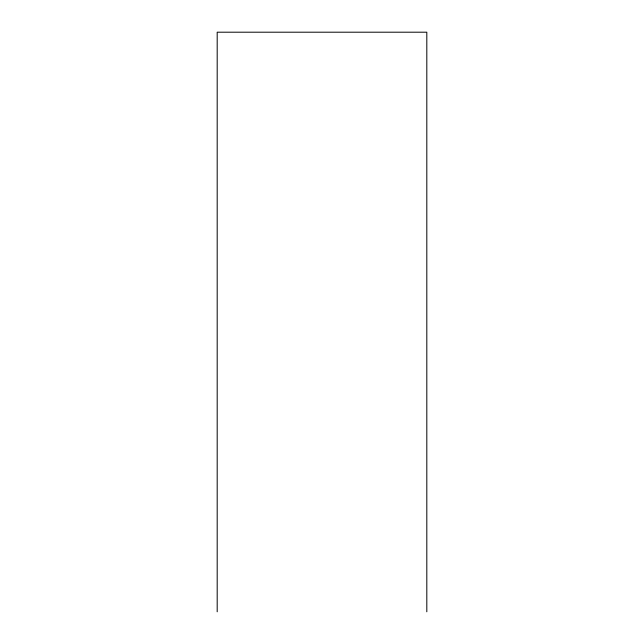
<?xml version="1.0" encoding="UTF-8"?>
<svg xmlns="http://www.w3.org/2000/svg" width="644" height="644" viewBox="0 0 644 644"><rect width="100%" height="100%" fill="white"/><g stroke="black" fill="none" stroke-linecap="round" stroke-linejoin="round"><path stroke-width="0.97" d="M426.811 611.8L426.811 32.2L217.189 32.2L217.189 611.8"/></g></svg>
